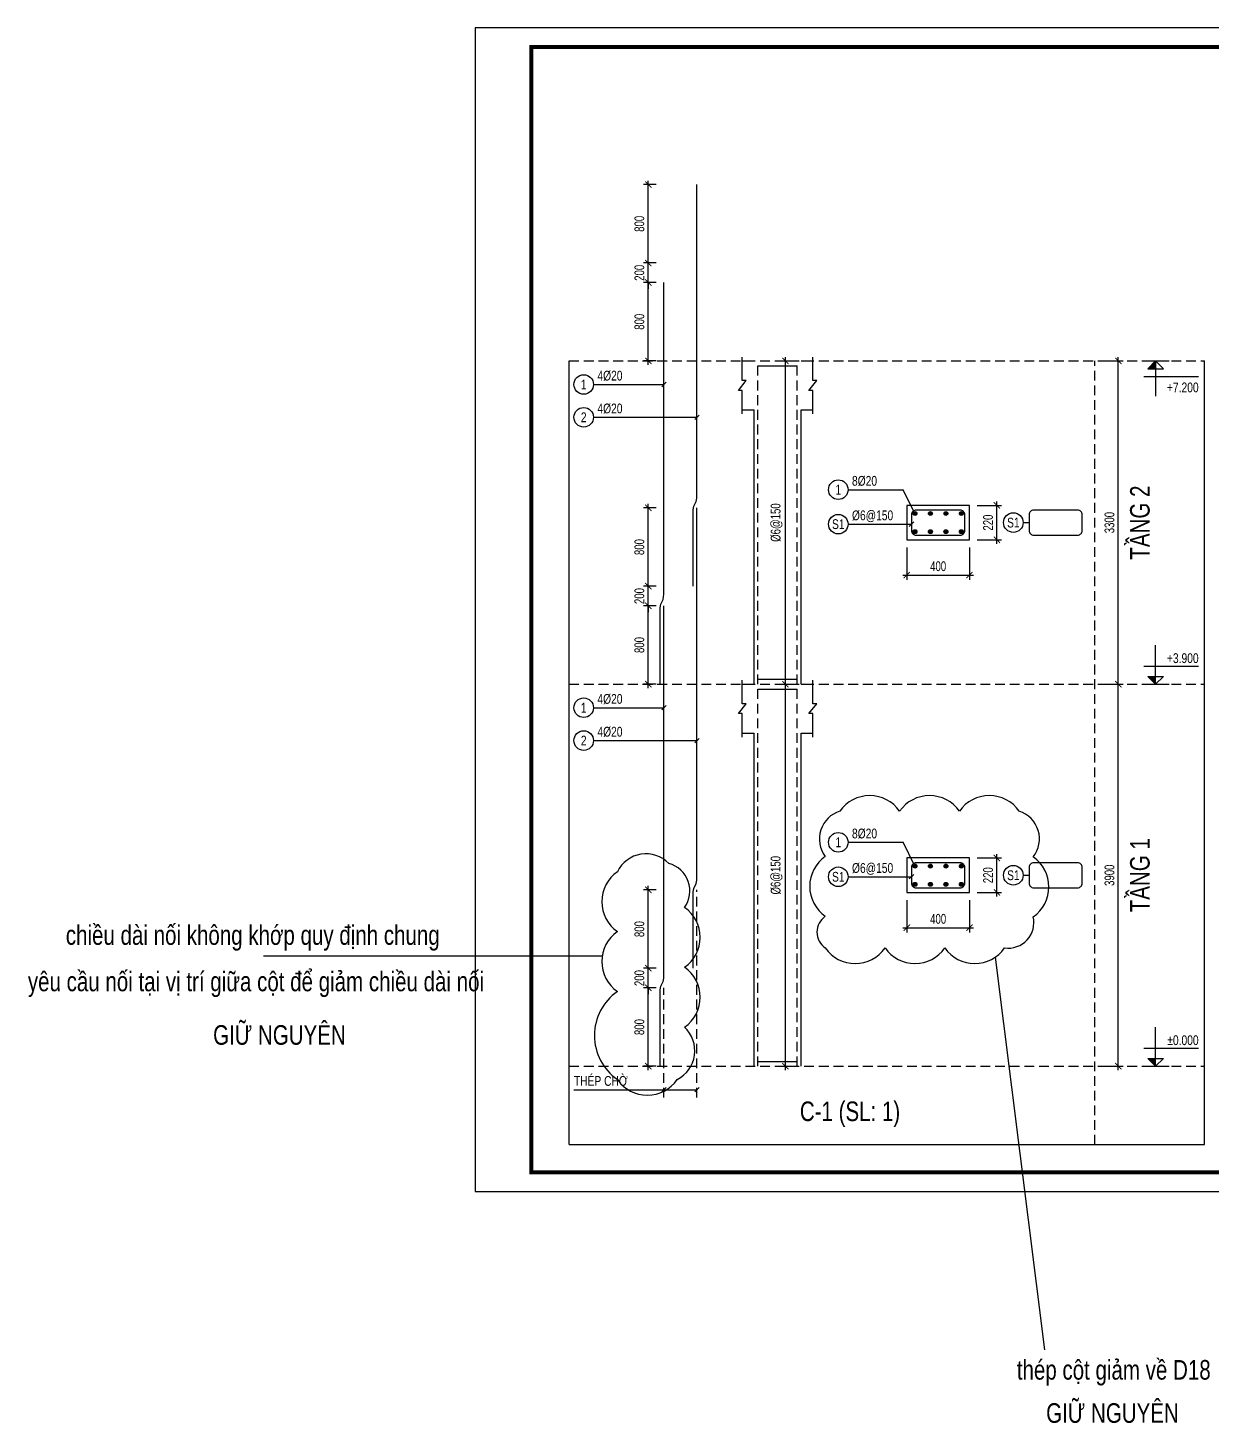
# Model space of a CAD drawing. Header units: millimetres. Extents: x -7991 to 5364, y -10960 to -2058.
# Drawn here: x -7991 to -432, y -10960 to -2058 of the extents above; entities that cross this region are included whole.
import ezdxf
from ezdxf.enums import TextEntityAlignment as Align

# ---------------------------------------------------------------- set-up
doc = ezdxf.new("R2010")
doc.units = ezdxf.units.MM
doc.header["$LTSCALE"] = 250
doc.header["$MEASUREMENT"] = 0
doc.linetypes.add('HIDDEN', pattern=[0.375, 0.25, -0.125])
doc.layers.get('DEFPOINTS').update_dxf_attribs({"color": 87})
for name, color, linetype in [('08.TEXTBEAM', 2, 'Continuous'), ('KCS_BORDER', 2, 'Continuous'), ('KCS_CHI', 8, 'Continuous'), ('KCS_DIM', 8, 'Continuous'), ('KCS_HATCH', 253, 'Continuous'), ('KCS_HIDDEN', 8, 'HIDDEN'), ('KCS_SOTHEP_CIRCLE', 1, 'Continuous'), ('KCS_SOTHEP_TEXT', 2, 'Continuous'), ('KCS_STEEL', 4, 'Continuous'), ('KCS_STEEL_HIDDEN', 4, 'HIDDEN'), ('KCS_STEEL_SNODE', 6, 'Continuous'), ('KCS_TEXT', 7, 'Continuous'), ('KCS_TEXT_TCK', 4, 'Continuous')]:
    doc.layers.add(name, color=color, linetype=linetype)
doc.layers.add('Xref khung ten  A3 TKCS$0$A-KY HIEU', color=34, linetype='Continuous', lineweight=20)
doc.styles.add('KCS_SMTEXT', font='arial.ttf', dxfattribs={"width": 0.7})
doc.dimstyles.new('KCS_DIM25', dxfattribs={"dimscale": 25, "dimtxt": 2.5, "dimasz": 1.6, "dimexe": 1.2, "dimexo": 0, "dimgap": 1, "dimtad": 1, "dimdec": 0, "dimzin": 0, "dimdsep": 46, "dimtxsty": 'KCS_SMTEXT', "dimblk": 'ARCHTICK', "dimcen": 0, "dimdle": 1, "dimclrd": 256, "dimclre": 256, "dimclrt": 7, "dimadec": 0, "dimazin": 0, "dimtfac": 1, "dimtdec": 0, "dimtix": 1, "dimtmove": 2, "dimatfit": 3, "dimfxl": 1, "dimtolj": 1, "dimtzin": 0, "dimarcsym": 0})
doc.dimstyles.new('KCS_DIM25_40', dxfattribs={"dimtxt": 62.5, "dimasz": 40, "dimexe": 30, "dimexo": 0, "dimgap": 25, "dimtad": 1, "dimdec": 0, "dimlfac": 1.6, "dimzin": 13, "dimdsep": 46, "dimtxsty": 'KCS_SMTEXT', "dimblk": 'ARCHTICK', "dimblk1": 'ARCHTICK', "dimcen": 0, "dimdle": 25, "dimclrt": 7, "dimadec": 0, "dimazin": 0, "dimtfac": 1, "dimtdec": 0, "dimtix": 1, "dimtmove": 2, "dimatfit": 3, "dimfxl": 1, "dimtolj": 1, "dimtzin": 13, "dimarcsym": 0})

# ---------------------------------------------------------------- blocks, each defined once
blk = doc.blocks.new('Xref khung ten  A3 TKCS')
at = {"layer": 'DEFPOINTS', "color": 125}
blk.add_lwpolyline([(-57730.37, -13938.76), (-57310.37, -13938.76), (-57310.37, -13641.76), (-57730.37, -13641.76)], close=True, dxfattribs=at)
at = {"layer": 'Xref khung ten  A3 TKCS$0$A-KY HIEU', "color": 0, "const_width": 1.02}
blk.add_lwpolyline([(-57716.02, -13933.85), (-57716.02, -13646.66), (-57315.38, -13646.66), (-57315.38, -13933.85)], close=True, dxfattribs=at)
blk = doc.blocks.new('COS_CD')
at = {"layer": 'KCS_HATCH'}
blk.add_hatch(color=256, dxfattribs=at).paths.add_polyline_path([(37.5, 50), (87.5, 0), (87.5, 50)])
at = {"layer": 'KCS_CHI'}
for p, q in [((0, 0), (175, 0)), ((37.5, 50), (137.5, 50)), ((87.5, 0), (37.5, 50)), ((87.5, 0), (87.5, 50)), ((87.5, 0), (137.5, 50))]:
    blk.add_line(p, q, dxfattribs=at)
blk = doc.blocks.new('_ArchTick')
at = {"color": 0, "linetype": 'ByBlock', "const_width": 0.15}
blk.add_lwpolyline([(-0.5, -0.5), (0.5, 0.5)], dxfattribs=at)
blk = doc.blocks.new('*D118')
at = {"layer": 'DEFPOINTS', "color": 0, "transparency": 16777216}
for p in [(-1105.9, -6245.5), (-1030.9, -6245.5), (-1105.9, -8683)]:
    blk.add_point(p, dxfattribs=at)
at = {"layer": 'KCS_DIM', "color": 0, "lineweight": -2, "transparency": 16777216}
for p, q in [((-1030.9, -8708), (-1030.9, -6220.5)), ((-1105.9, -6245.5), (-1000.9, -6245.5)), ((-1105.9, -8683), (-1000.9, -8683))]:
    blk.add_line(p, q, dxfattribs=at)
at = {"layer": 'KCS_DIM', "color": 0, "lineweight": -2, "transparency": 16777216, "xscale": 40, "yscale": 40, "zscale": 40}
for p, rotation in [((-1030.9, -6245.5), 90), ((-1030.9, -8683), 270)]:
    blk.add_blockref('_ArchTick', p, dxfattribs=dict(at, rotation=rotation))
at = {"layer": 'KCS_DIM', "color": 7, "transparency": 16777216, "insert": (-1087.2, -7464.3), "char_height": 62.5, "attachment_point": 5, "rotation": 90, "style": 'KCS_SMTEXT'}
blk.add_mtext('\\A1;3900', dxfattribs=at)
blk = doc.blocks.new('COS_CD_IN')
at = {"layer": 'KCS_DIM'}
blk.add_hatch(color=8, dxfattribs=at).paths.add_polyline_path([(87.5, -50), (87.5, 0), (37.5, -50)])
for p, q in [((0, 0), (175, 0)), ((87.5, 0), (37.5, -50)), ((87.5, 0), (87.5, -50)), ((87.5, 0), (137.5, -50)), ((37.5, -50), (137.5, -50))]:
    blk.add_line(p, q, dxfattribs=at)
blk = doc.blocks.new('*D119')
at = {"layer": 'DEFPOINTS', "color": 0, "transparency": 16777216}
for p in [(-1105.9, -4183), (-1030.9, -4183), (-1105.9, -6245.5)]:
    blk.add_point(p, dxfattribs=at)
at = {"layer": 'KCS_DIM', "color": 0, "lineweight": -2, "transparency": 16777216}
for p, q in [((-1105.9, -4183), (-1000.9, -4183)), ((-1030.9, -6270.5), (-1030.9, -4158)), ((-1105.9, -6245.5), (-1000.9, -6245.5))]:
    blk.add_line(p, q, dxfattribs=at)
at = {"layer": 'KCS_DIM', "color": 0, "lineweight": -2, "transparency": 16777216, "xscale": 40, "yscale": 40, "zscale": 40}
for p, rotation in [((-1030.9, -4183), 90), ((-1030.9, -6245.5), 270)]:
    blk.add_blockref('_ArchTick', p, dxfattribs=dict(at, rotation=rotation))
at = {"layer": 'KCS_DIM', "color": 7, "transparency": 16777216, "insert": (-1087.2, -5214.3), "char_height": 62.5, "attachment_point": 5, "rotation": 90, "style": 'KCS_SMTEXT'}
blk.add_mtext('\\A1;3300', dxfattribs=at)
blk = doc.blocks.new('*D120')
at = {"layer": 'DEFPOINTS', "color": 0, "transparency": 16777216}
for p in [(-3205.9, -6245.5), (-3155.9, -6245.5), (-3205.9, -8683)]:
    blk.add_point(p, dxfattribs=at)
at = {"layer": 'KCS_DIM', "color": 0, "lineweight": -2, "transparency": 16777216}
for p, q in [((-3155.9, -8708), (-3155.9, -6220.5)), ((-3205.9, -6245.5), (-3125.9, -6245.5)), ((-3205.9, -8683), (-3125.9, -8683))]:
    blk.add_line(p, q, dxfattribs=at)
at = {"layer": 'KCS_DIM', "color": 0, "lineweight": -2, "transparency": 16777216, "xscale": 40, "yscale": 40, "zscale": 40}
for p, rotation in [((-3155.9, -6245.5), 90), ((-3155.9, -8683), 270)]:
    blk.add_blockref('_ArchTick', p, dxfattribs=dict(at, rotation=rotation))
at = {"layer": 'KCS_DIM', "color": 7, "transparency": 16777216, "insert": (-3212.2, -7464.3), "char_height": 62.5, "attachment_point": 5, "rotation": 90, "style": 'KCS_SMTEXT'}
blk.add_mtext('\\A1;%%c6@150', dxfattribs=at)
blk = doc.blocks.new('*D121')
at = {"layer": 'DEFPOINTS', "color": 0, "transparency": 16777216}
for p in [(-2380.9, -7624.3), (-1980.9, -7624.3), (-1980.9, -7799.3)]:
    blk.add_point(p, dxfattribs=at)
at = {"layer": 'KCS_DIM', "lineweight": -2, "transparency": 16777216}
for p, q in [((-2380.9, -7624.3), (-2380.9, -7829.3)), ((-1980.9, -7624.3), (-1980.9, -7829.3)), ((-2405.9, -7799.3), (-1955.9, -7799.3))]:
    blk.add_line(p, q, dxfattribs=at)
at = {"layer": 'KCS_DIM', "lineweight": -2, "transparency": 16777216, "xscale": 40, "yscale": 40, "zscale": 40, "rotation": 180}
blk.add_blockref('_ArchTick', (-2380.9, -7799.3), dxfattribs=at)
at = {"layer": 'KCS_DIM', "lineweight": -2, "transparency": 16777216, "xscale": 40, "yscale": 40, "zscale": 40}
blk.add_blockref('_ArchTick', (-1980.9, -7799.3), dxfattribs=at)
at = {"layer": 'KCS_DIM', "color": 7, "transparency": 16777216, "insert": (-2180.9, -7743), "char_height": 62.5, "attachment_point": 5, "style": 'KCS_SMTEXT'}
blk.add_mtext('\\A1;400', dxfattribs=at)
blk = doc.blocks.new('*D122')
at = {"layer": 'DEFPOINTS', "color": 0, "transparency": 16777216}
for p in [(-1930.9, -7354.3), (-1805.9, -7354.3), (-1930.9, -7574.3)]:
    blk.add_point(p, dxfattribs=at)
at = {"layer": 'KCS_DIM', "lineweight": -2, "transparency": 16777216}
for p, q in [((-1930.9, -7354.3), (-1775.9, -7354.3)), ((-1805.9, -7599.3), (-1805.9, -7329.3)), ((-1930.9, -7574.3), (-1775.9, -7574.3))]:
    blk.add_line(p, q, dxfattribs=at)
at = {"layer": 'KCS_DIM', "lineweight": -2, "transparency": 16777216, "xscale": 40, "yscale": 40, "zscale": 40}
for p, rotation in [((-1805.9, -7354.3), 90), ((-1805.9, -7574.3), 270)]:
    blk.add_blockref('_ArchTick', p, dxfattribs=dict(at, rotation=rotation))
at = {"layer": 'KCS_DIM', "color": 7, "transparency": 16777216, "insert": (-1862.2, -7464.3), "char_height": 62.5, "attachment_point": 5, "rotation": 90, "style": 'KCS_SMTEXT'}
blk.add_mtext('\\A1;220', dxfattribs=at)
blk = doc.blocks.new('KC_SNODE')
at = {"layer": 'KCS_STEEL_SNODE'}
blk.add_hatch(color=256, dxfattribs=at).paths.add_polyline_path([(12.5, 0, 1), (-12.5, 0, 1)])
blk.add_circle((0, 0), 12.5, dxfattribs=at)
blk = doc.blocks.new('*D123')
at = {"layer": 'DEFPOINTS', "color": 0, "transparency": 16777216}
for p in [(-4030.9, -5745.5), (-3980.9, -5745.5), (-3980.9, -6245.5)]:
    blk.add_point(p, dxfattribs=at)
at = {"layer": 'KCS_DIM', "color": 0, "lineweight": -2, "transparency": 16777216}
for p, q in [((-3980.9, -5745.5), (-4060.9, -5745.5)), ((-4030.9, -6270.5), (-4030.9, -5720.5)), ((-3980.9, -6245.5), (-4060.9, -6245.5))]:
    blk.add_line(p, q, dxfattribs=at)
at = {"layer": 'KCS_DIM', "color": 0, "lineweight": -2, "transparency": 16777216, "xscale": 40, "yscale": 40, "zscale": 40}
for p, rotation in [((-4030.9, -5745.5), 90), ((-4030.9, -6245.5), 270)]:
    blk.add_blockref('_ArchTick', p, dxfattribs=dict(at, rotation=rotation))
at = {"layer": 'KCS_DIM', "color": 7, "transparency": 16777216, "insert": (-4087.8, -5995.5), "char_height": 62.5, "attachment_point": 5, "rotation": 90, "style": 'KCS_SMTEXT'}
blk.add_mtext('\\A1;800', dxfattribs=at)
blk = doc.blocks.new('*D124')
at = {"layer": 'DEFPOINTS', "color": 0, "transparency": 16777216}
for p in [(-3205.9, -4183), (-3155.9, -4183), (-3205.9, -6245.5)]:
    blk.add_point(p, dxfattribs=at)
at = {"layer": 'KCS_DIM', "color": 0, "lineweight": -2, "transparency": 16777216}
for p, q in [((-3205.9, -4183), (-3125.9, -4183)), ((-3155.9, -6270.5), (-3155.9, -4158)), ((-3205.9, -6245.5), (-3125.9, -6245.5))]:
    blk.add_line(p, q, dxfattribs=at)
at = {"layer": 'KCS_DIM', "color": 0, "lineweight": -2, "transparency": 16777216, "xscale": 40, "yscale": 40, "zscale": 40}
for p, rotation in [((-3155.9, -4183), 90), ((-3155.9, -6245.5), 270)]:
    blk.add_blockref('_ArchTick', p, dxfattribs=dict(at, rotation=rotation))
at = {"layer": 'KCS_DIM', "color": 7, "transparency": 16777216, "insert": (-3212.2, -5214.3), "char_height": 62.5, "attachment_point": 5, "rotation": 90, "style": 'KCS_SMTEXT'}
blk.add_mtext('\\A1;%%c6@150', dxfattribs=at)
blk = doc.blocks.new('*D125')
at = {"layer": 'DEFPOINTS', "color": 0, "transparency": 16777216}
for p in [(-2380.9, -5374.3), (-1980.9, -5374.3), (-1980.9, -5549.3)]:
    blk.add_point(p, dxfattribs=at)
at = {"layer": 'KCS_DIM', "lineweight": -2, "transparency": 16777216}
for p, q in [((-2380.9, -5374.3), (-2380.9, -5579.3)), ((-1980.9, -5374.3), (-1980.9, -5579.3)), ((-2405.9, -5549.3), (-1955.9, -5549.3))]:
    blk.add_line(p, q, dxfattribs=at)
at = {"layer": 'KCS_DIM', "lineweight": -2, "transparency": 16777216, "xscale": 40, "yscale": 40, "zscale": 40, "rotation": 180}
blk.add_blockref('_ArchTick', (-2380.9, -5549.3), dxfattribs=at)
at = {"layer": 'KCS_DIM', "lineweight": -2, "transparency": 16777216, "xscale": 40, "yscale": 40, "zscale": 40}
blk.add_blockref('_ArchTick', (-1980.9, -5549.3), dxfattribs=at)
at = {"layer": 'KCS_DIM', "color": 7, "transparency": 16777216, "insert": (-2180.9, -5493), "char_height": 62.5, "attachment_point": 5, "style": 'KCS_SMTEXT'}
blk.add_mtext('\\A1;400', dxfattribs=at)
blk = doc.blocks.new('*D126')
at = {"layer": 'DEFPOINTS', "color": 0, "transparency": 16777216}
for p in [(-1930.9, -5104.3), (-1805.9, -5104.3), (-1930.9, -5324.3)]:
    blk.add_point(p, dxfattribs=at)
at = {"layer": 'KCS_DIM', "lineweight": -2, "transparency": 16777216}
for p, q in [((-1930.9, -5104.3), (-1775.9, -5104.3)), ((-1805.9, -5349.3), (-1805.9, -5079.3)), ((-1930.9, -5324.3), (-1775.9, -5324.3))]:
    blk.add_line(p, q, dxfattribs=at)
at = {"layer": 'KCS_DIM', "lineweight": -2, "transparency": 16777216, "xscale": 40, "yscale": 40, "zscale": 40}
for p, rotation in [((-1805.9, -5104.3), 90), ((-1805.9, -5324.3), 270)]:
    blk.add_blockref('_ArchTick', p, dxfattribs=dict(at, rotation=rotation))
at = {"layer": 'KCS_DIM', "color": 7, "transparency": 16777216, "insert": (-1862.2, -5214.3), "char_height": 62.5, "attachment_point": 5, "rotation": 90, "style": 'KCS_SMTEXT'}
blk.add_mtext('\\A1;220', dxfattribs=at)
blk = doc.blocks.new('*D137')
at = {"layer": 'DEFPOINTS', "color": 0, "transparency": 16777216}
for p in [(-4030.9, -5620.5), (-3980.9, -5620.5), (-3980.9, -5745.5)]:
    blk.add_point(p, dxfattribs=at)
at = {"layer": 'KCS_DIM', "color": 0, "lineweight": -2, "transparency": 16777216}
for p, q in [((-4030.9, -5620.5), (-4030.9, -5580.5)), ((-3980.9, -5620.5), (-4060.9, -5620.5)), ((-4030.9, -5745.5), (-4030.9, -5620.5)), ((-3980.9, -5745.5), (-4060.9, -5745.5)), ((-4030.9, -5745.5), (-4030.9, -5785.5))]:
    blk.add_line(p, q, dxfattribs=at)
at = {"layer": 'KCS_DIM', "color": 0, "lineweight": -2, "transparency": 16777216, "xscale": 40, "yscale": 40, "zscale": 40}
for p, rotation in [((-4030.9, -5620.5), 270), ((-4030.9, -5745.5), 90)]:
    blk.add_blockref('_ArchTick', p, dxfattribs=dict(at, rotation=rotation))
at = {"layer": 'KCS_DIM', "color": 7, "transparency": 16777216, "insert": (-4087.8, -5683), "char_height": 62.5, "attachment_point": 5, "rotation": 90, "style": 'KCS_SMTEXT'}
blk.add_mtext('\\A1;200', dxfattribs=at)
blk = doc.blocks.new('*D138')
at = {"layer": 'DEFPOINTS', "color": 0, "transparency": 16777216}
for p in [(-4030.9, -5120.5), (-3980.9, -5120.5), (-3980.9, -5620.5)]:
    blk.add_point(p, dxfattribs=at)
at = {"layer": 'KCS_DIM', "color": 0, "lineweight": -2, "transparency": 16777216}
for p, q in [((-3980.9, -5120.5), (-4060.9, -5120.5)), ((-4030.9, -5645.5), (-4030.9, -5095.5)), ((-3980.9, -5620.5), (-4060.9, -5620.5))]:
    blk.add_line(p, q, dxfattribs=at)
at = {"layer": 'KCS_DIM', "color": 0, "lineweight": -2, "transparency": 16777216, "xscale": 40, "yscale": 40, "zscale": 40}
for p, rotation in [((-4030.9, -5120.5), 90), ((-4030.9, -5620.5), 270)]:
    blk.add_blockref('_ArchTick', p, dxfattribs=dict(at, rotation=rotation))
at = {"layer": 'KCS_DIM', "color": 7, "transparency": 16777216, "insert": (-4087.8, -5370.5), "char_height": 62.5, "attachment_point": 5, "rotation": 90, "style": 'KCS_SMTEXT'}
blk.add_mtext('\\A1;800', dxfattribs=at)
blk = doc.blocks.new('*D139')
at = {"layer": 'DEFPOINTS', "color": 0, "transparency": 16777216}
for p in [(-4030.9, -8183), (-3980.9, -8183), (-3980.9, -8683)]:
    blk.add_point(p, dxfattribs=at)
at = {"layer": 'KCS_DIM', "color": 0, "lineweight": -2, "transparency": 16777216}
for p, q in [((-3980.9, -8183), (-4060.9, -8183)), ((-4030.9, -8708), (-4030.9, -8158)), ((-3980.9, -8683), (-4060.9, -8683))]:
    blk.add_line(p, q, dxfattribs=at)
at = {"layer": 'KCS_DIM', "color": 0, "lineweight": -2, "transparency": 16777216, "xscale": 40, "yscale": 40, "zscale": 40}
for p, rotation in [((-4030.9, -8183), 90), ((-4030.9, -8683), 270)]:
    blk.add_blockref('_ArchTick', p, dxfattribs=dict(at, rotation=rotation))
at = {"layer": 'KCS_DIM', "color": 7, "transparency": 16777216, "insert": (-4087.8, -8433), "char_height": 62.5, "attachment_point": 5, "rotation": 90, "style": 'KCS_SMTEXT'}
blk.add_mtext('\\A1;800', dxfattribs=at)
blk = doc.blocks.new('*D140')
at = {"layer": 'DEFPOINTS', "color": 0, "transparency": 16777216}
for p in [(-4030.9, -8058), (-3980.9, -8058), (-3980.9, -8183)]:
    blk.add_point(p, dxfattribs=at)
at = {"layer": 'KCS_DIM', "color": 0, "lineweight": -2, "transparency": 16777216}
for p, q in [((-3980.9, -8058), (-4060.9, -8058)), ((-4030.9, -8058), (-4030.9, -8018)), ((-4030.9, -8183), (-4030.9, -8058)), ((-3980.9, -8183), (-4060.9, -8183)), ((-4030.9, -8183), (-4030.9, -8223))]:
    blk.add_line(p, q, dxfattribs=at)
at = {"layer": 'KCS_DIM', "color": 0, "lineweight": -2, "transparency": 16777216, "xscale": 40, "yscale": 40, "zscale": 40}
for p, rotation in [((-4030.9, -8058), 270), ((-4030.9, -8183), 90)]:
    blk.add_blockref('_ArchTick', p, dxfattribs=dict(at, rotation=rotation))
at = {"layer": 'KCS_DIM', "color": 7, "transparency": 16777216, "insert": (-4087.8, -8120.5), "char_height": 62.5, "attachment_point": 5, "rotation": 90, "style": 'KCS_SMTEXT'}
blk.add_mtext('\\A1;200', dxfattribs=at)
blk = doc.blocks.new('*D141')
at = {"layer": 'DEFPOINTS', "color": 0, "transparency": 16777216}
for p in [(-4030.9, -7558), (-3980.9, -7558), (-3980.9, -8058)]:
    blk.add_point(p, dxfattribs=at)
at = {"layer": 'KCS_DIM', "color": 0, "lineweight": -2, "transparency": 16777216}
for p, q in [((-3980.9, -7558), (-4060.9, -7558)), ((-4030.9, -8083), (-4030.9, -7533)), ((-3980.9, -8058), (-4060.9, -8058))]:
    blk.add_line(p, q, dxfattribs=at)
at = {"layer": 'KCS_DIM', "color": 0, "lineweight": -2, "transparency": 16777216, "xscale": 40, "yscale": 40, "zscale": 40}
for p, rotation in [((-4030.9, -7558), 90), ((-4030.9, -8058), 270)]:
    blk.add_blockref('_ArchTick', p, dxfattribs=dict(at, rotation=rotation))
at = {"layer": 'KCS_DIM', "color": 7, "transparency": 16777216, "insert": (-4087.8, -7808), "char_height": 62.5, "attachment_point": 5, "rotation": 90, "style": 'KCS_SMTEXT'}
blk.add_mtext('\\A1;800', dxfattribs=at)
blk = doc.blocks.new('*D150')
at = {"layer": 'DEFPOINTS', "color": 0, "transparency": 16777216}
for p in [(-4030.9, -3683), (-3980.9, -3683), (-3980.9, -4183)]:
    blk.add_point(p, dxfattribs=at)
at = {"layer": 'KCS_DIM', "color": 0, "lineweight": -2, "transparency": 16777216}
for p, q in [((-3980.9, -3683), (-4060.9, -3683)), ((-4030.9, -4208), (-4030.9, -3658)), ((-3980.9, -4183), (-4060.9, -4183))]:
    blk.add_line(p, q, dxfattribs=at)
at = {"layer": 'KCS_DIM', "color": 0, "lineweight": -2, "transparency": 16777216, "xscale": 40, "yscale": 40, "zscale": 40}
for p, rotation in [((-4030.9, -3683), 90), ((-4030.9, -4183), 270)]:
    blk.add_blockref('_ArchTick', p, dxfattribs=dict(at, rotation=rotation))
at = {"layer": 'KCS_DIM', "color": 7, "transparency": 16777216, "insert": (-4087.8, -3933), "char_height": 62.5, "attachment_point": 5, "rotation": 90, "style": 'KCS_SMTEXT'}
blk.add_mtext('\\A1;800', dxfattribs=at)
blk = doc.blocks.new('*D148')
at = {"layer": 'DEFPOINTS', "color": 0, "transparency": 16777216}
for p in [(-4030.9, -3558), (-3980.9, -3558), (-3980.9, -3683)]:
    blk.add_point(p, dxfattribs=at)
at = {"layer": 'KCS_DIM', "color": 0, "lineweight": -2, "transparency": 16777216}
for p, q in [((-3980.9, -3558), (-4060.9, -3558)), ((-4030.9, -3558), (-4030.9, -3518)), ((-4030.9, -3683), (-4030.9, -3558)), ((-3980.9, -3683), (-4060.9, -3683)), ((-4030.9, -3683), (-4030.9, -3723))]:
    blk.add_line(p, q, dxfattribs=at)
at = {"layer": 'KCS_DIM', "color": 0, "lineweight": -2, "transparency": 16777216, "xscale": 40, "yscale": 40, "zscale": 40}
for p, rotation in [((-4030.9, -3558), 270), ((-4030.9, -3683), 90)]:
    blk.add_blockref('_ArchTick', p, dxfattribs=dict(at, rotation=rotation))
at = {"layer": 'KCS_DIM', "color": 7, "transparency": 16777216, "insert": (-4087.8, -3620.5), "char_height": 62.5, "attachment_point": 5, "rotation": 90, "style": 'KCS_SMTEXT'}
blk.add_mtext('\\A1;200', dxfattribs=at)
blk = doc.blocks.new('*D149')
at = {"layer": 'DEFPOINTS', "color": 0, "transparency": 16777216}
for p in [(-4030.9, -3058), (-3980.9, -3058), (-3980.9, -3558)]:
    blk.add_point(p, dxfattribs=at)
at = {"layer": 'KCS_DIM', "color": 0, "lineweight": -2, "transparency": 16777216}
for p, q in [((-3980.9, -3058), (-4060.9, -3058)), ((-4030.9, -3583), (-4030.9, -3033)), ((-3980.9, -3558), (-4060.9, -3558))]:
    blk.add_line(p, q, dxfattribs=at)
at = {"layer": 'KCS_DIM', "color": 0, "lineweight": -2, "transparency": 16777216, "xscale": 40, "yscale": 40, "zscale": 40}
for p, rotation in [((-4030.9, -3058), 90), ((-4030.9, -3558), 270)]:
    blk.add_blockref('_ArchTick', p, dxfattribs=dict(at, rotation=rotation))
at = {"layer": 'KCS_DIM', "color": 7, "transparency": 16777216, "insert": (-4087.8, -3308), "char_height": 62.5, "attachment_point": 5, "rotation": 90, "style": 'KCS_SMTEXT'}
blk.add_mtext('\\A1;800', dxfattribs=at)

msp = doc.modelspace()

# ---------------------------------------------------------------- linework, layer by layer
at = {"layer": '08.TEXTBEAM'}
for p, q in [((-4325.14, -7980.1), (-6486.25, -7980.1)), ((-1816.31, -7987.29), (-1501.63, -10492.53))]:
    msp.add_line(p, q, dxfattribs=at)
for points in [[(-2901.6, -7928.26, 0.5205671), (-2519.89, -7928.26, 0.5205671), (-2138.18, -7928.26, 0.5205671), (-1756.47, -7928.26, 0.5205671), (-1573.59, -7729.43, 0.5205671), (-1573.59, -7347.72, 0.5205671), (-1663.28, -7055.69, 0.5205671), (-2044.99, -7055.69, 0.5205671), (-2426.7, -7055.69, 0.5205671), (-2808.41, -7055.69, 0.5205671), (-2901.6, -7344.21, 0.5205671), (-2901.6, -7725.92, 0.5205671)], [(-4228.39, -8768.14, 0.5205671), (-3846.68, -8768.14, 0.5205671), (-3799.55, -8433.55, 0.5205671), (-3799.55, -8051.84, 0.5205671), (-3799.55, -7670.13, 0.5205671), (-3900.04, -7388.9, 0.5205671), (-4228.39, -7442.26, 0.5205671), (-4228.39, -7823.97, 0.5205671), (-4228.39, -8205.68, 0.5205671)]]:
    msp.add_lwpolyline(points, format="xyb", close=True, dxfattribs=at)
at = {"layer": 'KCS_BORDER'}
for p, q in [((-4535.9, -9183.03), (-4535.9, -4183.03)), ((-3430.9, -4183.03), (-3355.9, -4183.03)), ((-3055.9, -4183.03), (-2980.9, -4183.03)), ((-480.9, -9183.03), (-480.9, -4183.03)), ((-3430.9, -4495.53), (-3355.9, -4495.53)), ((-3355.9, -6245.53), (-3355.9, -4495.53)), ((-3055.9, -4495.53), (-2980.9, -4495.53)), ((-3055.9, -6245.53), (-3055.9, -4495.53)), ((-3430.9, -6245.53), (-3355.9, -6245.53)), ((-3055.9, -6245.53), (-2980.9, -6245.53)), ((-3430.9, -6558.03), (-3355.9, -6558.03)), ((-3355.9, -8683.03), (-3355.9, -6558.03)), ((-3055.9, -6558.03), (-2980.9, -6558.03)), ((-3055.9, -8683.03), (-3055.9, -6558.03)), ((-4535.9, -9183.03), (-480.9, -9183.03))]:
    msp.add_line(p, q, dxfattribs=at)
at = {"layer": 'KCS_BORDER', "color": 1}
for points in [[(-3430.9, -4520.53), (-3430.9, -4370.53), (-3455.9, -4370.53), (-3405.9, -4308.03), (-3430.9, -4308.03), (-3430.9, -4158.03)], [(-2980.9, -4520.53), (-2980.9, -4370.53), (-3005.9, -4370.53), (-2955.9, -4308.03), (-2980.9, -4308.03), (-2980.9, -4158.03)], [(-3430.9, -6583.03), (-3430.9, -6433.03), (-3455.9, -6433.03), (-3405.9, -6370.53), (-3430.9, -6370.53), (-3430.9, -6220.53)], [(-2980.9, -6583.03), (-2980.9, -6433.03), (-3005.9, -6433.03), (-2955.9, -6370.53), (-2980.9, -6370.53), (-2980.9, -6220.53)]]:
    msp.add_lwpolyline(points, dxfattribs=at)
at = {"layer": 'KCS_BORDER'}
for points in [[(-2380.9, -5324.28), (-1980.9, -5324.28), (-1980.9, -5104.28), (-2380.9, -5104.28), (-2380.9, -5324.28)], [(-2380.9, -7574.28), (-1980.9, -7574.28), (-1980.9, -7354.28), (-2380.9, -7354.28), (-2380.9, -7574.28)]]:
    msp.add_lwpolyline(points, dxfattribs=at)
at = {"layer": 'KCS_CHI'}
for p, q in [((-793.4, -4183.03), (-793.4, -4408.03)), ((-4380.9, -4333.03), (-3930.9, -4333.03)), ((-868.4, -4283.03), (-518.4, -4283.03)), ((-4380.9, -4542.46), (-3720.18, -4542.46)), ((-2755.9, -5004.28), (-2404.9, -5004.28)), ((-2328.9, -5156.28), (-2404.9, -5004.28)), ((-2755.9, -5224.28), (-2350.9, -5224.28)), ((-1638.4, -5214.28), (-1600.9, -5214.28)), ((-793.4, -6245.53), (-793.4, -5995.53)), ((-868.4, -6130.53), (-518.4, -6130.53)), ((-4380.9, -6395.53), (-3930.9, -6395.53)), ((-4380.9, -6604.96), (-3720.18, -6604.96)), ((-2755.9, -7254.28), (-2404.9, -7254.28)), ((-2328.9, -7406.28), (-2404.9, -7254.28)), ((-2755.9, -7474.28), (-2350.9, -7474.28)), ((-1638.4, -7464.28), (-1600.9, -7464.28)), ((-793.4, -8683.03), (-793.4, -8433.03)), ((-868.4, -8568.03), (-518.4, -8568.03)), ((-4505.9, -8833.03), (-3720.18, -8833.03))]:
    msp.add_line(p, q, dxfattribs=at)
at = {"layer": 'KCS_CHI', "color": 3}
for p, q in [((-3944.97, -4347.09), (-3916.84, -4318.96)), ((-3734.24, -4556.52), (-3706.12, -4528.4)), ((-2364.97, -5238.34), (-2336.84, -5210.21)), ((-3944.97, -6409.59), (-3916.84, -6381.46)), ((-3734.24, -6619.02), (-3706.12, -6590.9)), ((-2364.97, -7488.34), (-2336.84, -7460.21)), ((-3944.97, -8847.09), (-3916.84, -8818.96)), ((-3734.24, -8847.09), (-3706.12, -8818.96))]:
    msp.add_line(p, q, dxfattribs=at)
at = {"layer": 'KCS_HIDDEN'}
for p, q in [((-4535.9, -4183.03), (-480.9, -4183.03)), ((-1180.9, -9183.03), (-1180.9, -4183.03)), ((-4535.9, -6245.53), (-480.9, -6245.53)), ((-4535.9, -8683.03), (-480.9, -8683.03))]:
    msp.add_line(p, q, dxfattribs=at)
at = {"layer": 'KCS_SOTHEP_CIRCLE', "color": 1}
for centre in [(-4443.4, -4333.03), (-4443.4, -4542.46), (-2818.4, -5004.28), (-2818.4, -5224.28), (-1700.9, -5214.28), (-4443.4, -6395.53), (-4443.4, -6604.96), (-2818.4, -7254.28), (-2818.4, -7474.28), (-1700.9, -7464.28)]:
    msp.add_circle(centre, 62.5, dxfattribs=at)
at = {"layer": 'KCS_STEEL'}
for p, q in [((-3330.9, -4214.28), (-3080.9, -4214.28)), ((-3330.9, -6214.28), (-3080.9, -6214.28)), ((-3330.9, -6276.78), (-3080.9, -6276.78)), ((-3330.9, -8651.78), (-3080.9, -8651.78))]:
    msp.add_line(p, q, dxfattribs=at)
for points in [[(-3745.18, -5620.53), (-3745.18, -5133.53), (-3740.18, -5110.53), (-3725.18, -5080.53), (-3720.18, -5057.53), (-3720.18, -3058.03)], [(-3955.9, -6245.53), (-3955.9, -5758.53), (-3950.9, -5735.53), (-3935.9, -5705.53), (-3930.9, -5670.03), (-3930.9, -3683.03)], [(-3745.18, -8058.03), (-3745.18, -7571.03), (-3740.18, -7548.03), (-3725.18, -7518.03), (-3720.18, -7495.03), (-3720.18, -5120.53)], [(-3955.9, -8683.03), (-3955.9, -8196.03), (-3950.9, -8173.03), (-3935.9, -8143.03), (-3930.9, -8120.03), (-3930.9, -5745.53)]]:
    msp.add_lwpolyline(points, dxfattribs=at)
for points in [[(-2350.9, -5164.28), (-2350.9, -5264.28, 0.4142136), (-2320.9, -5294.28), (-2040.9, -5294.28, 0.4142136), (-2010.9, -5264.28), (-2010.9, -5164.28, 0.4142136), (-2040.9, -5134.28), (-2320.9, -5134.28, 0.4142136), (-2350.9, -5164.28)], [(-1600.9, -5164.28), (-1600.9, -5264.28, 0.4142136), (-1570.9, -5294.28), (-1290.9, -5294.28, 0.4142136), (-1260.9, -5264.28), (-1260.9, -5164.28, 0.4142136), (-1290.9, -5134.28), (-1570.9, -5134.28, 0.4142136), (-1600.9, -5164.28)], [(-2350.9, -7414.28), (-2350.9, -7514.28, 0.4142136), (-2320.9, -7544.28), (-2040.9, -7544.28, 0.4142136), (-2010.9, -7514.28), (-2010.9, -7414.28, 0.4142136), (-2040.9, -7384.28), (-2320.9, -7384.28, 0.4142136), (-2350.9, -7414.28)], [(-1600.9, -7414.28), (-1600.9, -7514.28, 0.4142136), (-1570.9, -7544.28), (-1290.9, -7544.28, 0.4142136), (-1260.9, -7514.28), (-1260.9, -7414.28, 0.4142136), (-1290.9, -7384.28), (-1570.9, -7384.28, 0.4142136), (-1600.9, -7414.28)]]:
    msp.add_lwpolyline(points, format="xyb", dxfattribs=at)
at = {"layer": 'KCS_STEEL_HIDDEN'}
for p, q in [((-3330.9, -6245.53), (-3330.9, -4183.03)), ((-3080.9, -6245.53), (-3080.9, -4183.03)), ((-3330.9, -8683.03), (-3330.9, -6245.53)), ((-3080.9, -8683.03), (-3080.9, -6245.53)), ((-3720.18, -8883.03), (-3720.18, -7558.03)), ((-3930.9, -8883.03), (-3930.9, -8183.03))]:
    msp.add_line(p, q, dxfattribs=at)

# ---------------------------------------------------------------- block references
at = {"layer": '08.TEXTBEAM', "xscale": 25, "yscale": 25, "zscale": 25}
msp.add_blockref('Xref khung ten  A3 TKCS', (1438123.27, 338985.89), dxfattribs=at)
at = {"layer": 'KCS_CHI'}
for name, p in [('COS_CD_IN', (-880.9, -4183.03)), ('COS_CD', (-880.9, -6245.53)), ('COS_CD', (-880.9, -8683.03))]:
    msp.add_blockref(name, p, dxfattribs=at)
at = {"layer": 'KCS_STEEL_SNODE'}
for p in [(-2328.9, -5156.28), (-2328.9, -5156.28), (-2328.9, -5156.28), (-2328.9, -5156.28), (-2328.9, -5156.28), (-2328.9, -5156.28), (-2328.9, -5156.28), (-2328.9, -5156.28), (-2328.9, -5156.28), (-2328.9, -5156.28), (-2328.9, -5156.28), (-2328.9, -5156.28), (-2328.9, -5156.28), (-2328.9, -5156.28), (-2328.9, -5156.28), (-2328.9, -5156.28), (-2328.9, -5156.28), (-2328.9, -5156.28), (-2328.9, -5156.28), (-2328.9, -5156.28), (-2230.24, -5156.28), (-2131.57, -5156.28), (-2032.9, -5156.28), (-2032.9, -5156.28), (-2328.9, -5272.28), (-2328.9, -5272.28), (-2328.9, -5272.28), (-2328.9, -5272.28), (-2328.9, -5272.28), (-2328.9, -5272.28), (-2328.9, -5272.28), (-2328.9, -5272.28), (-2328.9, -5272.28), (-2328.9, -5272.28), (-2328.9, -5272.28), (-2328.9, -5272.28), (-2328.9, -5272.28), (-2328.9, -5272.28), (-2328.9, -5272.28), (-2328.9, -5272.28), (-2328.9, -5272.28), (-2328.9, -5272.28), (-2328.9, -5272.28), (-2328.9, -5272.28), (-2230.24, -5272.28), (-2131.57, -5272.28), (-2032.9, -5272.28), (-2032.9, -5272.28), (-2328.9, -7406.28), (-2230.24, -7406.28), (-2131.57, -7406.28), (-2032.9, -7406.28), (-2328.9, -7522.28), (-2230.24, -7522.28), (-2131.57, -7522.28), (-2032.9, -7522.28)]:
    msp.add_blockref('KC_SNODE', p, dxfattribs=at)

# ---------------------------------------------------------------- texts
at = {"layer": '08.TEXTBEAM', "style": 'KCS_SMTEXT', "width": 0.75}
for p in [(-6385.48, -8546), (-1068.18, -10958.14)]:
    msp.add_text('GIỮ NGUYÊN', height=125, dxfattribs=at).set_placement(p, align=Align.CENTER)
at = {"layer": 'KCS_CHI', "color": 2, "style": 'KCS_SMTEXT', "width": 0.75}
msp.add_text('+7.200', height=62.5, dxfattribs=at).set_placement((-518.4, -4383.03), align=Align.RIGHT)
at = {"layer": 'KCS_SOTHEP_TEXT', "style": 'KCS_SMTEXT', "width": 0.75}
for s, p in [('1', (-4443.4, -4333.03)), ('2', (-4443.4, -4542.46)), ('1', (-2818.4, -5004.28)), ('S1', (-2818.4, -5224.28)), ('S1', (-1700.9, -5214.28)), ('1', (-4443.4, -6395.53)), ('2', (-4443.4, -6604.96)), ('1', (-2818.4, -7254.28)), ('S1', (-2818.4, -7474.28)), ('S1', (-1700.9, -7464.28))]:
    msp.add_text(s, height=62.5, dxfattribs=at).set_placement(p, align=Align.MIDDLE_CENTER)
at = {"layer": 'KCS_TEXT', "style": 'KCS_SMTEXT', "width": 0.75}
for s, p in [('4%%c20', (-4355.9, -4308.03)), ('4%%c20', (-4355.9, -4517.46)), ('8%%c20', (-2730.9, -4979.28)), ('%%c6@150', (-2730.9, -5199.28)), ('4%%c20', (-4355.9, -6370.53)), ('4%%c20', (-4355.9, -6579.96)), ('8%%c20', (-2730.9, -7229.28)), ('%%c6@150', (-2730.9, -7449.28)), ('THÉP CHỜ', (-4505.9, -8808.03))]:
    msp.add_text(s, height=62.5, dxfattribs=at).set_placement(p)
for s, p in [('+3.900', (-518.4, -6110.53)), ('%%p0.000', (-518.4, -8548.03))]:
    msp.add_text(s, height=62.5, dxfattribs=at).set_placement(p, align=Align.RIGHT)
at = {"layer": 'KCS_TEXT_TCK', "style": 'KCS_SMTEXT', "width": 0.75}
for s, p in [('TẦNG 2', (-830.9, -5214.28)), ('TẦNG 1', (-830.9, -7464.28))]:
    msp.add_text(s, height=125, rotation=90, dxfattribs=at).set_placement(p, align=Align.CENTER)
for s, p in [('chiều dài nối không khớp quy định chung', (-6555.69, -7908.41)), ('yêu cầu nối tại vị trí giữa cột để giảm chiều dài nối', (-6535.35, -8204.57)), ('C-1 (SL: 1)', (-2743.4, -9033.03)), ('thép cột giảm về D18', (-1060.08, -10682.6))]:
    msp.add_text(s, height=125, dxfattribs=at).set_placement(p, align=Align.CENTER)

# ---------------------------------------------------------------- dimensions: what is measured, and where the dimension line sits
at = {"layer": 'KCS_DIM'}
for p1, p2, distance, dimstyle, picture, middle in [((-3980.9, -3558.03), (-3980.9, -3058.03), 50, 'KCS_DIM25_40', '*D149', (-4087.81, -3308.03)), ((-3980.9, -3683.03), (-3980.9, -3558.03), 50, 'KCS_DIM25_40', '*D148', (-4087.81, -3620.53)), ((-3980.9, -4183.03), (-3980.9, -3683.03), 50, 'KCS_DIM25_40', '*D150', (-4087.81, -3933.03)), ((-1105.9, -6245.53), (-1105.9, -4183.03), -75, 'KCS_DIM25_40', '*D119', (-1087.15, -5214.28)), ((-3980.9, -5620.53), (-3980.9, -5120.53), 50, 'KCS_DIM25_40', '*D138', (-4087.81, -5370.53)), ((-1930.9, -5324.28), (-1930.9, -5104.28), -125, 'KCS_DIM25', '*D126', (-1862.15, -5214.28)), ((-2380.9, -5374.28), (-1980.9, -5374.28), -175, 'KCS_DIM25', '*D125', (-2180.9, -5493.03)), ((-3980.9, -5745.53), (-3980.9, -5620.53), 50, 'KCS_DIM25_40', '*D137', (-4087.81, -5683.03)), ((-3980.9, -6245.53), (-3980.9, -5745.53), 50, 'KCS_DIM25_40', '*D123', (-4087.81, -5995.53)), ((-1105.9, -8683.03), (-1105.9, -6245.53), -75, 'KCS_DIM25_40', '*D118', (-1087.15, -7464.28)), ((-1930.9, -7574.28), (-1930.9, -7354.28), -125, 'KCS_DIM25', '*D122', (-1862.15, -7464.28)), ((-3980.9, -8058.03), (-3980.9, -7558.03), 50, 'KCS_DIM25_40', '*D141', (-4087.81, -7808.03)), ((-2380.9, -7624.28), (-1980.9, -7624.28), -175, 'KCS_DIM25', '*D121', (-2180.9, -7743.03)), ((-3980.9, -8183.03), (-3980.9, -8058.03), 50, 'KCS_DIM25_40', '*D140', (-4087.81, -8120.53)), ((-3980.9, -8683.03), (-3980.9, -8183.03), 50, 'KCS_DIM25_40', '*D139', (-4087.81, -8433.03))]:
    dim = msp.add_aligned_dim(p1=p1, p2=p2, distance=distance, dimstyle=dimstyle, dxfattribs=at)
    dim.commit()
    dim.dimension.update_dxf_attribs({"geometry": picture, "text_midpoint": middle})
for p1, p2, picture, middle in [((-3205.9, -6245.53), (-3205.9, -4183.03), '*D124', (-3212.15, -5214.28)), ((-3205.9, -8683.03), (-3205.9, -6245.53), '*D120', (-3212.15, -7464.28))]:
    dim = msp.add_aligned_dim(p1=p1, p2=p2, distance=-50, text='%%c6@150', dimstyle='KCS_DIM25_40', dxfattribs=at)
    dim.commit()
    dim.dimension.update_dxf_attribs({"geometry": picture, "text_midpoint": middle})

doc.saveas('drawing.dxf')
